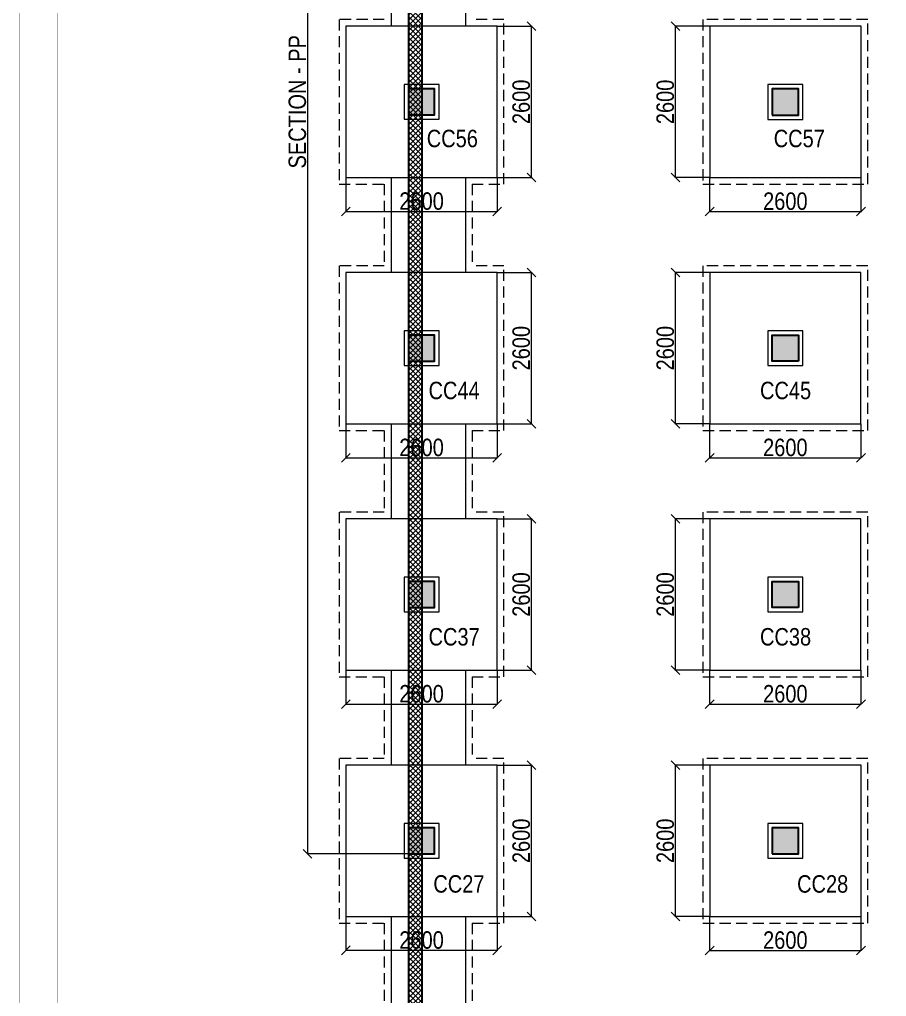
# Model space of a CAD drawing. Header units: millimetres. Extents: x 1112055 to 3390982, y -148532 to 766891.
# Drawn here: x 2860837 to 2875732, y 337949 to 354733 of the extents above; entities that cross this region are included whole.
import ezdxf

# ---------------------------------------------------------------- set-up
doc = ezdxf.new("R2010")
doc.units = ezdxf.units.MM
doc.header["$PDMODE"] = 35
doc.header["$PDSIZE"] = -25
doc.linetypes.add('Hidden', pattern=[9.525, 6.35, -3.175])
for name, color, linetype, lineweight in [('B COL. NO.', 3, 'Continuous', 20), ('B FINAL COLUMN', 1, 'Continuous', 30), ('B FOOTING', 49, 'Continuous', 20), ('B FOOTING DIM', 234, 'Continuous', 9), ('B HATCH', 250, 'Continuous', 0), ('B P.C.C', 251, 'Continuous', 0), ('B TITLE BLOCK', 250, 'Continuous', 0)]:
    doc.layers.add(name, color=color, linetype=linetype, lineweight=lineweight)
doc.layers.add('B Pedestal', color=7, linetype='Continuous', lineweight=9, true_color=0x5c8948)
doc.layers.add('B-COL HT', color=7, linetype='Continuous', lineweight=0, true_color=0x4e4f45)
doc.styles.add('SWINC', font='swissc.ttf')
doc.dimstyles.new('BHOOMI', dxfattribs={"dimtxt": 230, "dimasz": 150, "dimexe": 10, "dimexo": 0, "dimgap": 25, "dimtad": 1, "dimdec": 0, "dimzin": 0, "dimdsep": 46, "dimtxsty": 'SWINC', "dimblk": 'OBLIQUE', "dimcen": 0.09, "dimclrd": 250, "dimclre": 250, "dimclrt": 256, "dimaunit": 1, "dimadec": 3, "dimazin": 0, "dimtfac": 1, "dimtdec": 0, "dimtofl": 0, "dimtmove": 1, "dimatfit": 3, "dimfxl": 100, "dimtolj": 1, "dimtzin": 0, "dimlwd": 9, "dimlwe": 5, "dimarcsym": 0})

# ---------------------------------------------------------------- blocks, each defined once
blk = doc.blocks.new('_Oblique')
at = {"color": 0, "linetype": 'ByBlock', "lineweight": -2}
blk.add_line((-0.5, -0.5), (0.5, 0.5), dxfattribs=at)
blk = doc.blocks.new('*D5072')
at = {"layer": 'B FOOTING DIM', "color": 250, "lineweight": 5, "ltscale": 0.5, "transparency": 16777216}
for p, q in [((2866444, 339323), (2866444, 338732)), ((2869044, 339323), (2869044, 338732)), ((2866444, 338742), (2869044, 338742))]:
    blk.add_line(p, q, dxfattribs=at)
at = {"layer": 'Defpoints', "color": 0, "transparency": 16777216}
for p in [(2866444, 339323), (2869044, 339323), (2869044, 338742)]:
    blk.add_point(p, dxfattribs=at)
at = {"layer": 'B FOOTING DIM', "color": 250, "lineweight": 5, "transparency": 16777216, "xscale": 150, "yscale": 150, "zscale": 150, "rotation": 180}
blk.add_blockref('_Oblique', (2866444, 338742), dxfattribs=at)
at = {"layer": 'B FOOTING DIM', "color": 250, "lineweight": 5, "transparency": 16777216, "xscale": 150, "yscale": 150, "zscale": 150}
blk.add_blockref('_Oblique', (2869044, 338742), dxfattribs=at)
at = {"layer": 'B FOOTING DIM', "transparency": 16777216, "insert": (2867744, 338917), "char_height": 300, "attachment_point": 5, "style": 'SWINC'}
blk.add_mtext('\\A1;2600', dxfattribs=at)
blk = doc.blocks.new('*D5073')
at = {"layer": 'B FOOTING DIM', "color": 250, "lineweight": 5, "ltscale": 0.5, "transparency": 16777216}
for p, q in [((2869044, 341923), (2869642, 341923)), ((2869632, 339323), (2869632, 341923)), ((2869044, 339323), (2869642, 339323))]:
    blk.add_line(p, q, dxfattribs=at)
at = {"layer": 'Defpoints', "color": 0, "transparency": 16777216}
for p in [(2869044, 341923), (2869632, 341923), (2869044, 339323)]:
    blk.add_point(p, dxfattribs=at)
at = {"layer": 'B FOOTING DIM', "color": 250, "lineweight": 5, "transparency": 16777216, "xscale": 150, "yscale": 150, "zscale": 150}
for p, rotation in [((2869632, 341923), 90), ((2869632, 339323), 270)]:
    blk.add_blockref('_Oblique', p, dxfattribs=dict(at, rotation=rotation))
at = {"layer": 'B FOOTING DIM', "transparency": 16777216, "insert": (2869457, 340623), "char_height": 300, "attachment_point": 5, "rotation": 90, "style": 'SWINC'}
blk.add_mtext('\\A1;2600', dxfattribs=at)
blk = doc.blocks.new('*D5153')
at = {"layer": 'B FOOTING DIM', "color": 250, "lineweight": 5, "ltscale": 0.5, "transparency": 16777216}
for p, q in [((2872694, 339323), (2872694, 338731)), ((2875294, 339323), (2875294, 338731)), ((2872694, 338741), (2875294, 338741))]:
    blk.add_line(p, q, dxfattribs=at)
at = {"layer": 'Defpoints', "color": 0, "transparency": 16777216}
for p in [(2872694, 339323), (2875294, 339323), (2875294, 338741)]:
    blk.add_point(p, dxfattribs=at)
at = {"layer": 'B FOOTING DIM', "color": 250, "lineweight": 5, "transparency": 16777216, "xscale": 150, "yscale": 150, "zscale": 150, "rotation": 180}
blk.add_blockref('_Oblique', (2872694, 338741), dxfattribs=at)
at = {"layer": 'B FOOTING DIM', "color": 250, "lineweight": 5, "transparency": 16777216, "xscale": 150, "yscale": 150, "zscale": 150}
blk.add_blockref('_Oblique', (2875294, 338741), dxfattribs=at)
at = {"layer": 'B FOOTING DIM', "transparency": 16777216, "insert": (2873994, 338916), "char_height": 300, "attachment_point": 5, "style": 'SWINC'}
blk.add_mtext('\\A1;2600', dxfattribs=at)
blk = doc.blocks.new('*D5154')
at = {"layer": 'B FOOTING DIM', "color": 250, "lineweight": 5, "ltscale": 0.5, "transparency": 16777216}
for p, q in [((2872694, 341923), (2872097, 341923)), ((2872107, 339323), (2872107, 341923)), ((2872694, 339323), (2872097, 339323))]:
    blk.add_line(p, q, dxfattribs=at)
at = {"layer": 'Defpoints', "color": 0, "transparency": 16777216}
for p in [(2872107, 341923), (2872694, 341923), (2872694, 339323)]:
    blk.add_point(p, dxfattribs=at)
at = {"layer": 'B FOOTING DIM', "color": 250, "lineweight": 5, "transparency": 16777216, "xscale": 150, "yscale": 150, "zscale": 150}
for p, rotation in [((2872107, 341923), 90), ((2872107, 339323), 270)]:
    blk.add_blockref('_Oblique', p, dxfattribs=dict(at, rotation=rotation))
at = {"layer": 'B FOOTING DIM', "transparency": 16777216, "insert": (2871932, 340623), "char_height": 300, "attachment_point": 5, "rotation": 90, "style": 'SWINC'}
blk.add_mtext('\\A1;2600', dxfattribs=at)
blk = doc.blocks.new('*D5155')
at = {"layer": 'B FOOTING DIM', "color": 250, "lineweight": 5, "ltscale": 0.5, "transparency": 16777216}
for p, q in [((2866444, 343555), (2866444, 342963)), ((2869044, 343555), (2869044, 342963)), ((2866444, 342973), (2869044, 342973))]:
    blk.add_line(p, q, dxfattribs=at)
at = {"layer": 'Defpoints', "color": 0, "transparency": 16777216}
for p in [(2866444, 343555), (2869044, 343555), (2869044, 342973)]:
    blk.add_point(p, dxfattribs=at)
at = {"layer": 'B FOOTING DIM', "color": 250, "lineweight": 5, "transparency": 16777216, "xscale": 150, "yscale": 150, "zscale": 150, "rotation": 180}
blk.add_blockref('_Oblique', (2866444, 342973), dxfattribs=at)
at = {"layer": 'B FOOTING DIM', "color": 250, "lineweight": 5, "transparency": 16777216, "xscale": 150, "yscale": 150, "zscale": 150}
blk.add_blockref('_Oblique', (2869044, 342973), dxfattribs=at)
at = {"layer": 'B FOOTING DIM', "transparency": 16777216, "insert": (2867744, 343148), "char_height": 300, "attachment_point": 5, "style": 'SWINC'}
blk.add_mtext('\\A1;2600', dxfattribs=at)
blk = doc.blocks.new('*D5156')
at = {"layer": 'B FOOTING DIM', "color": 250, "lineweight": 5, "ltscale": 0.5, "transparency": 16777216}
for p, q in [((2869044, 346155), (2869642, 346155)), ((2869632, 343555), (2869632, 346155)), ((2869044, 343555), (2869642, 343555))]:
    blk.add_line(p, q, dxfattribs=at)
at = {"layer": 'Defpoints', "color": 0, "transparency": 16777216}
for p in [(2869044, 346155), (2869632, 346155), (2869044, 343555)]:
    blk.add_point(p, dxfattribs=at)
at = {"layer": 'B FOOTING DIM', "color": 250, "lineweight": 5, "transparency": 16777216, "xscale": 150, "yscale": 150, "zscale": 150}
for p, rotation in [((2869632, 346155), 90), ((2869632, 343555), 270)]:
    blk.add_blockref('_Oblique', p, dxfattribs=dict(at, rotation=rotation))
at = {"layer": 'B FOOTING DIM', "transparency": 16777216, "insert": (2869457, 344855), "char_height": 300, "attachment_point": 5, "rotation": 90, "style": 'SWINC'}
blk.add_mtext('\\A1;2600', dxfattribs=at)
blk = doc.blocks.new('*D5157')
at = {"layer": 'B FOOTING DIM', "color": 250, "lineweight": 5, "ltscale": 0.5, "transparency": 16777216}
for p, q in [((2872694, 343555), (2872694, 342963)), ((2875294, 343555), (2875294, 342963)), ((2872694, 342973), (2875294, 342973))]:
    blk.add_line(p, q, dxfattribs=at)
at = {"layer": 'Defpoints', "color": 0, "transparency": 16777216}
for p in [(2872694, 343555), (2875294, 343555), (2875294, 342973)]:
    blk.add_point(p, dxfattribs=at)
at = {"layer": 'B FOOTING DIM', "color": 250, "lineweight": 5, "transparency": 16777216, "xscale": 150, "yscale": 150, "zscale": 150, "rotation": 180}
blk.add_blockref('_Oblique', (2872694, 342973), dxfattribs=at)
at = {"layer": 'B FOOTING DIM', "color": 250, "lineweight": 5, "transparency": 16777216, "xscale": 150, "yscale": 150, "zscale": 150}
blk.add_blockref('_Oblique', (2875294, 342973), dxfattribs=at)
at = {"layer": 'B FOOTING DIM', "transparency": 16777216, "insert": (2873994, 343148), "char_height": 300, "attachment_point": 5, "style": 'SWINC'}
blk.add_mtext('\\A1;2600', dxfattribs=at)
blk = doc.blocks.new('*D5158')
at = {"layer": 'B FOOTING DIM', "color": 250, "lineweight": 5, "ltscale": 0.5, "transparency": 16777216}
for p, q in [((2872694, 346155), (2872097, 346155)), ((2872107, 343555), (2872107, 346155)), ((2872694, 343555), (2872097, 343555))]:
    blk.add_line(p, q, dxfattribs=at)
at = {"layer": 'Defpoints', "color": 0, "transparency": 16777216}
for p in [(2872107, 346155), (2872694, 346155), (2872694, 343555)]:
    blk.add_point(p, dxfattribs=at)
at = {"layer": 'B FOOTING DIM', "color": 250, "lineweight": 5, "transparency": 16777216, "xscale": 150, "yscale": 150, "zscale": 150}
for p, rotation in [((2872107, 346155), 90), ((2872107, 343555), 270)]:
    blk.add_blockref('_Oblique', p, dxfattribs=dict(at, rotation=rotation))
at = {"layer": 'B FOOTING DIM', "transparency": 16777216, "insert": (2871932, 344855), "char_height": 300, "attachment_point": 5, "rotation": 90, "style": 'SWINC'}
blk.add_mtext('\\A1;2600', dxfattribs=at)
blk = doc.blocks.new('*D5159')
at = {"layer": 'B FOOTING DIM', "color": 250, "lineweight": 5, "ltscale": 0.5, "transparency": 16777216}
for p, q in [((2866444, 347787), (2866444, 347195)), ((2869044, 347787), (2869044, 347195)), ((2866444, 347205), (2869044, 347205))]:
    blk.add_line(p, q, dxfattribs=at)
at = {"layer": 'Defpoints', "color": 0, "transparency": 16777216}
for p in [(2866444, 347787), (2869044, 347787), (2869044, 347205)]:
    blk.add_point(p, dxfattribs=at)
at = {"layer": 'B FOOTING DIM', "color": 250, "lineweight": 5, "transparency": 16777216, "xscale": 150, "yscale": 150, "zscale": 150, "rotation": 180}
blk.add_blockref('_Oblique', (2866444, 347205), dxfattribs=at)
at = {"layer": 'B FOOTING DIM', "color": 250, "lineweight": 5, "transparency": 16777216, "xscale": 150, "yscale": 150, "zscale": 150}
blk.add_blockref('_Oblique', (2869044, 347205), dxfattribs=at)
at = {"layer": 'B FOOTING DIM', "transparency": 16777216, "insert": (2867744, 347380), "char_height": 300, "attachment_point": 5, "style": 'SWINC'}
blk.add_mtext('\\A1;2600', dxfattribs=at)
blk = doc.blocks.new('*D5160')
at = {"layer": 'B FOOTING DIM', "color": 250, "lineweight": 5, "ltscale": 0.5, "transparency": 16777216}
for p, q in [((2869044, 350387), (2869642, 350387)), ((2869632, 347787), (2869632, 350387)), ((2869044, 347787), (2869642, 347787))]:
    blk.add_line(p, q, dxfattribs=at)
at = {"layer": 'Defpoints', "color": 0, "transparency": 16777216}
for p in [(2869044, 350387), (2869632, 350387), (2869044, 347787)]:
    blk.add_point(p, dxfattribs=at)
at = {"layer": 'B FOOTING DIM', "color": 250, "lineweight": 5, "transparency": 16777216, "xscale": 150, "yscale": 150, "zscale": 150}
for p, rotation in [((2869632, 350387), 90), ((2869632, 347787), 270)]:
    blk.add_blockref('_Oblique', p, dxfattribs=dict(at, rotation=rotation))
at = {"layer": 'B FOOTING DIM', "transparency": 16777216, "insert": (2869457, 349087), "char_height": 300, "attachment_point": 5, "rotation": 90, "style": 'SWINC'}
blk.add_mtext('\\A1;2600', dxfattribs=at)
blk = doc.blocks.new('*D5161')
at = {"layer": 'B FOOTING DIM', "color": 250, "lineweight": 5, "ltscale": 0.5, "transparency": 16777216}
for p, q in [((2872694, 347787), (2872694, 347195)), ((2875294, 347787), (2875294, 347195)), ((2872694, 347205), (2875294, 347205))]:
    blk.add_line(p, q, dxfattribs=at)
at = {"layer": 'Defpoints', "color": 0, "transparency": 16777216}
for p in [(2872694, 347787), (2875294, 347787), (2875294, 347205)]:
    blk.add_point(p, dxfattribs=at)
at = {"layer": 'B FOOTING DIM', "color": 250, "lineweight": 5, "transparency": 16777216, "xscale": 150, "yscale": 150, "zscale": 150, "rotation": 180}
blk.add_blockref('_Oblique', (2872694, 347205), dxfattribs=at)
at = {"layer": 'B FOOTING DIM', "color": 250, "lineweight": 5, "transparency": 16777216, "xscale": 150, "yscale": 150, "zscale": 150}
blk.add_blockref('_Oblique', (2875294, 347205), dxfattribs=at)
at = {"layer": 'B FOOTING DIM', "transparency": 16777216, "insert": (2873994, 347380), "char_height": 300, "attachment_point": 5, "style": 'SWINC'}
blk.add_mtext('\\A1;2600', dxfattribs=at)
blk = doc.blocks.new('*D5162')
at = {"layer": 'B FOOTING DIM', "color": 250, "lineweight": 5, "ltscale": 0.5, "transparency": 16777216}
for p, q in [((2872694, 350387), (2872097, 350387)), ((2872107, 347787), (2872107, 350387)), ((2872694, 347787), (2872097, 347787))]:
    blk.add_line(p, q, dxfattribs=at)
at = {"layer": 'Defpoints', "color": 0, "transparency": 16777216}
for p in [(2872107, 350387), (2872694, 350387), (2872694, 347787)]:
    blk.add_point(p, dxfattribs=at)
at = {"layer": 'B FOOTING DIM', "color": 250, "lineweight": 5, "transparency": 16777216, "xscale": 150, "yscale": 150, "zscale": 150}
for p, rotation in [((2872107, 350387), 90), ((2872107, 347787), 270)]:
    blk.add_blockref('_Oblique', p, dxfattribs=dict(at, rotation=rotation))
at = {"layer": 'B FOOTING DIM', "transparency": 16777216, "insert": (2871932, 349087), "char_height": 300, "attachment_point": 5, "rotation": 90, "style": 'SWINC'}
blk.add_mtext('\\A1;2600', dxfattribs=at)
blk = doc.blocks.new('*D5163')
at = {"layer": 'B FOOTING DIM', "color": 250, "lineweight": 5, "ltscale": 0.5, "transparency": 16777216}
for p, q in [((2866444, 352019), (2866444, 351427)), ((2869044, 352019), (2869044, 351427)), ((2866444, 351437), (2869044, 351437))]:
    blk.add_line(p, q, dxfattribs=at)
at = {"layer": 'Defpoints', "color": 0, "transparency": 16777216}
for p in [(2866444, 352019), (2869044, 352019), (2869044, 351437)]:
    blk.add_point(p, dxfattribs=at)
at = {"layer": 'B FOOTING DIM', "color": 250, "lineweight": 5, "transparency": 16777216, "xscale": 150, "yscale": 150, "zscale": 150, "rotation": 180}
blk.add_blockref('_Oblique', (2866444, 351437), dxfattribs=at)
at = {"layer": 'B FOOTING DIM', "color": 250, "lineweight": 5, "transparency": 16777216, "xscale": 150, "yscale": 150, "zscale": 150}
blk.add_blockref('_Oblique', (2869044, 351437), dxfattribs=at)
at = {"layer": 'B FOOTING DIM', "transparency": 16777216, "insert": (2867744, 351612), "char_height": 300, "attachment_point": 5, "style": 'SWINC'}
blk.add_mtext('\\A1;2600', dxfattribs=at)
blk = doc.blocks.new('*D5164')
at = {"layer": 'B FOOTING DIM', "color": 250, "lineweight": 5, "ltscale": 0.5, "transparency": 16777216}
for p, q in [((2869044, 354619), (2869642, 354619)), ((2869632, 352019), (2869632, 354619)), ((2869044, 352019), (2869642, 352019))]:
    blk.add_line(p, q, dxfattribs=at)
at = {"layer": 'Defpoints', "color": 0, "transparency": 16777216}
for p in [(2869044, 354619), (2869632, 354619), (2869044, 352019)]:
    blk.add_point(p, dxfattribs=at)
at = {"layer": 'B FOOTING DIM', "color": 250, "lineweight": 5, "transparency": 16777216, "xscale": 150, "yscale": 150, "zscale": 150}
for p, rotation in [((2869632, 354619), 90), ((2869632, 352019), 270)]:
    blk.add_blockref('_Oblique', p, dxfattribs=dict(at, rotation=rotation))
at = {"layer": 'B FOOTING DIM', "transparency": 16777216, "insert": (2869457, 353319), "char_height": 300, "attachment_point": 5, "rotation": 90, "style": 'SWINC'}
blk.add_mtext('\\A1;2600', dxfattribs=at)
blk = doc.blocks.new('*D5165')
at = {"layer": 'B FOOTING DIM', "color": 250, "lineweight": 5, "ltscale": 0.5, "transparency": 16777216}
for p, q in [((2872694, 352018), (2872694, 351426)), ((2875294, 352018), (2875294, 351426)), ((2872694, 351436), (2875294, 351436))]:
    blk.add_line(p, q, dxfattribs=at)
at = {"layer": 'Defpoints', "color": 0, "transparency": 16777216}
for p in [(2872694, 352018), (2875294, 352018), (2875294, 351436)]:
    blk.add_point(p, dxfattribs=at)
at = {"layer": 'B FOOTING DIM', "color": 250, "lineweight": 5, "transparency": 16777216, "xscale": 150, "yscale": 150, "zscale": 150, "rotation": 180}
blk.add_blockref('_Oblique', (2872694, 351436), dxfattribs=at)
at = {"layer": 'B FOOTING DIM', "color": 250, "lineweight": 5, "transparency": 16777216, "xscale": 150, "yscale": 150, "zscale": 150}
blk.add_blockref('_Oblique', (2875294, 351436), dxfattribs=at)
at = {"layer": 'B FOOTING DIM', "transparency": 16777216, "insert": (2873994, 351611), "char_height": 300, "attachment_point": 5, "style": 'SWINC'}
blk.add_mtext('\\A1;2600', dxfattribs=at)
blk = doc.blocks.new('*D5166')
at = {"layer": 'B FOOTING DIM', "color": 250, "lineweight": 5, "ltscale": 0.5, "transparency": 16777216}
for p, q in [((2872694, 354618), (2872097, 354618)), ((2872107, 352018), (2872107, 354618)), ((2872694, 352018), (2872097, 352018))]:
    blk.add_line(p, q, dxfattribs=at)
at = {"layer": 'Defpoints', "color": 0, "transparency": 16777216}
for p in [(2872107, 354618), (2872694, 354618), (2872694, 352018)]:
    blk.add_point(p, dxfattribs=at)
at = {"layer": 'B FOOTING DIM', "color": 250, "lineweight": 5, "transparency": 16777216, "xscale": 150, "yscale": 150, "zscale": 150}
for p, rotation in [((2872107, 354618), 90), ((2872107, 352018), 270)]:
    blk.add_blockref('_Oblique', p, dxfattribs=dict(at, rotation=rotation))
at = {"layer": 'B FOOTING DIM', "transparency": 16777216, "insert": (2871932, 353318), "char_height": 300, "attachment_point": 5, "rotation": 90, "style": 'SWINC'}
blk.add_mtext('\\A1;2600', dxfattribs=at)
blk = doc.blocks.new('*D5175')
at = {"layer": 'B FOOTING DIM', "color": 3, "lineweight": 5, "ltscale": 0.5, "transparency": 16777216}
for p, q in [((2867519, 366243), (2865776, 366243)), ((2865786, 366243), (2865786, 340398)), ((2867519, 340398), (2865776, 340398))]:
    blk.add_line(p, q, dxfattribs=at)
at = {"layer": 'Defpoints', "color": 0, "transparency": 16777216}
for p in [(2867519, 366243), (2865786, 340398), (2867519, 340398)]:
    blk.add_point(p, dxfattribs=at)
at = {"layer": 'B FOOTING DIM', "color": 3, "lineweight": 5, "transparency": 16777216, "xscale": 150, "yscale": 150, "zscale": 150}
for p, rotation in [((2865786, 366243), 90), ((2865786, 340398), 270)]:
    blk.add_blockref('_Oblique', p, dxfattribs=dict(at, rotation=rotation))
at = {"layer": 'B FOOTING DIM', "transparency": 16777216, "insert": (2865611, 353320), "char_height": 300, "attachment_point": 5, "rotation": 90, "style": 'SWINC'}
blk.add_mtext('\\A1;{\\C3;SECTION - PP}', dxfattribs=at)

msp = doc.modelspace()

# ---------------------------------------------------------------- hatches: boundary and pattern name
at = {"layer": 'B HATCH', "lineweight": 0}
h = msp.add_hatch(dxfattribs=at)
h.set_pattern_fill('ANSI37', color=250, scale=20, style=0)
h.set_pattern_definition([(45, (1154208.626, -149308.41), (-44.9012806, 44.9012806), []), (135, (1154208.626, -149308.41), (-44.9012806, -44.9012806), [])])
h.paths.add_polyline_path([(2930839.2, 369281.5), (2930839.2, 372824.4), (2923664.2, 372698.5), (2923664.2, 369281.7)], flags=16)
h.paths.add_polyline_path([(2904975.2, 369828.2), (2909924.2, 369828.2), (2909924.2, 372457.1), (2904975.2, 372370.2)], flags=16)
h.paths.add_polyline_path([(2911814.2, 372490.5), (2912264.2, 372498.4), (2912264.2, 369281.2), (2911814.2, 369281.2)], flags=16)
h.paths.add_polyline_path([(2867749.2, 369013), (2867749.2, 260347.4), (2918209.2, 260347.4), (2918209.2, 300147.4), (2930839.2, 300147.4), (2930839.2, 369051.5), (2911800.8, 369052), (2911800.8, 366392.4), (2911584.2, 366392.4), (2911584.2, 372486.5), (2910154.2, 372461.4), (2910154.2, 366392.4), (2909924.2, 366392.4), (2909924.2, 369598.2), (2900473.2, 369598.2), (2900473.2, 369013)], flags=16)
h.paths.add_polyline_path([(2923438.8, 372694.5), (2923438.8, 369281.7), (2916009.2, 369281.9), (2916009.2, 372564.1)], flags=16)
h.paths.add_polyline_path([(2912494.2, 369282), (2912494.2, 372502.4), (2915779.2, 372560.1), (2915779.2, 369281.9)], flags=16)
h.paths.add_polyline_path([(2900243.2, 369243), (2867519.2, 369243), (2867519.2, 260117.4), (2918439.2, 260117.4), (2918439.2, 299917.4), (2931069.2, 299917.4), (2931069.2, 373058.5), (2904745.2, 372596.5), (2904745.2, 369828.2), (2900243.2, 369828.2)])
at = {"layer": 'B-COL HT', "lineweight": 0}
h = msp.add_hatch(color=250, dxfattribs=at)
h.dxf.hatch_style = 1
h.paths.add_polyline_path([(2867519.2, 353093.6), (2867969.2, 353093.6), (2867969.2, 353543.6), (2867519.2, 353543.6)])
h = msp.add_hatch(color=250, dxfattribs=at)
h.dxf.hatch_style = 1
h.paths.add_polyline_path([(2873769.2, 353092.5), (2874219.2, 353092.5), (2874219.2, 353542.5), (2873769.2, 353542.5)])
h = msp.add_hatch(color=250, dxfattribs=at)
h.dxf.hatch_style = 1
h.paths.add_polyline_path([(2867519.2, 348861.7), (2867969.2, 348861.7), (2867969.2, 349311.7), (2867519.2, 349311.7)])
h = msp.add_hatch(color=250, dxfattribs=at)
h.dxf.hatch_style = 1
h.paths.add_polyline_path([(2874219.1, 348861.7), (2873769.1, 348861.7), (2873769.1, 349311.7), (2874219.1, 349311.7)])
h = msp.add_hatch(color=250, dxfattribs=at)
h.dxf.hatch_style = 1
h.paths.add_polyline_path([(2867519.2, 344629.9), (2867969.2, 344629.9), (2867969.2, 345079.9), (2867519.2, 345079.9)])
h = msp.add_hatch(color=250, dxfattribs=at)
h.dxf.hatch_style = 1
h.paths.add_polyline_path([(2874219.1, 344629.9), (2873769.1, 344629.9), (2873769.1, 345079.9), (2874219.1, 345079.9)])
h = msp.add_hatch(color=250, dxfattribs=at)
h.dxf.hatch_style = 1
h.paths.add_polyline_path([(2867519.2, 340398.1), (2867969.2, 340398.1), (2867969.2, 340848.1), (2867519.2, 340848.1)])
h = msp.add_hatch(color=250, dxfattribs=at)
h.dxf.hatch_style = 1
h.paths.add_polyline_path([(2873769.2, 340397.5), (2874219.2, 340397.5), (2874219.2, 340847.5), (2873769.2, 340847.5)])

# ---------------------------------------------------------------- linework, layer by layer
at = {"layer": 'B FINAL COLUMN', "color": 16, "lineweight": 30}
msp.add_lwpolyline([(2900243.2, 369243), (2867519.2, 369243), (2867519.2, 260117.4), (2918439.2, 260117.4), (2918439.2, 299917.4), (2931069.2, 299917.4), (2931069.2, 373058.5), (2904745.2, 372596.5), (2904745.2, 369828.2), (2900243.2, 369828.2), (2900243.2, 369243)], dxfattribs=at)
msp.add_lwpolyline([(2867749.2, 260347.4), (2918209.2, 260347.4), (2918209.2, 300147.4), (2930839.2, 300147.4), (2930839.2, 369051.5), (2911800.8, 369052), (2911800.8, 366392.4), (2911584.2, 366392.4), (2911584.2, 372486.5), (2910154.2, 372461.4), (2910154.2, 366392.4), (2909924.2, 366392.4), (2909924.2, 369598.2), (2900473.2, 369598.2), (2900473.2, 369013), (2867749.2, 369013)], close=True, dxfattribs=at)
at = {"layer": 'B FINAL COLUMN', "color": 4}
for points in [[(2867519.2, 353093.6), (2867969.2, 353093.6), (2867969.2, 353543.6), (2867519.2, 353543.6)], [(2873769.2, 353092.5), (2874219.2, 353092.5), (2874219.2, 353542.5), (2873769.2, 353542.5)], [(2867519.2, 348861.7), (2867969.2, 348861.7), (2867969.2, 349311.7), (2867519.2, 349311.7)], [(2874219.1, 348861.7), (2873769.1, 348861.7), (2873769.1, 349311.7), (2874219.1, 349311.7)], [(2867519.2, 344629.9), (2867969.2, 344629.9), (2867969.2, 345079.9), (2867519.2, 345079.9)], [(2874219.1, 344629.9), (2873769.1, 344629.9), (2873769.1, 345079.9), (2874219.1, 345079.9)], [(2867519.2, 340398.1), (2867969.2, 340398.1), (2867969.2, 340848.1), (2867519.2, 340848.1)], [(2873769.2, 340397.5), (2874219.2, 340397.5), (2874219.2, 340847.5), (2873769.2, 340847.5)]]:
    msp.add_lwpolyline(points, close=True, dxfattribs=at)
at = {"layer": 'B FOOTING'}
for points in [[(2867219.2, 358867.6), (2867219.2, 354618.6)], [(2868499.2, 358867.6), (2868499.2, 354618.6)], [(2867219.2, 352018.6), (2867219.2, 350386.7)], [(2868499.2, 352018.6), (2868499.2, 350386.7)], [(2867219.2, 347786.7), (2867219.2, 346154.9)], [(2868499.2, 347786.7), (2868499.2, 346154.9)], [(2867219.2, 343554.9), (2867219.2, 341923.1)], [(2868499.2, 343554.9), (2868499.2, 341923.1)], [(2867219.2, 339323.1), (2867219.2, 336492.4)], [(2868499.2, 339323.1), (2868499.2, 336492.4)]]:
    msp.add_lwpolyline(points, dxfattribs=at)
for points in [[(2866444.2, 352018.6), (2869044.2, 352018.6), (2869044.2, 354618.6), (2866444.2, 354618.6)], [(2872694.2, 352017.5), (2875294.2, 352017.5), (2875294.2, 354617.5), (2872694.2, 354617.5)], [(2866444.2, 347786.7), (2869044.2, 347786.7), (2869044.2, 350386.7), (2866444.2, 350386.7)], [(2872694.1, 347786.7), (2875294.1, 347786.7), (2875294.1, 350386.7), (2872694.1, 350386.7)], [(2866444.2, 343554.9), (2869044.2, 343554.9), (2869044.2, 346154.9), (2866444.2, 346154.9)], [(2872694.1, 343554.9), (2875294.1, 343554.9), (2875294.1, 346154.9), (2872694.1, 346154.9)], [(2866444.2, 339323.1), (2869044.2, 339323.1), (2869044.2, 341923.1), (2866444.2, 341923.1)], [(2872694.2, 339322.5), (2875294.2, 339322.5), (2875294.2, 341922.5), (2872694.2, 341922.5)]]:
    msp.add_lwpolyline(points, close=True, dxfattribs=at)
at = {"layer": 'B P.C.C', "color": 250, "linetype": 'Hidden', "lineweight": 0, "ltscale": 30}
for points in [[(2867104.2, 354733.6), (2866329.2, 354733.6), (2866329.2, 351903.6), (2867104.2, 351903.6)], [(2868614.2, 351903.6), (2869159.2, 351903.6), (2869159.2, 354733.6), (2868614.2, 354733.6)], [(2867104.2, 351903.6), (2867104.2, 350501.7)], [(2868614.2, 351903.6), (2868614.2, 350501.7)], [(2867104.2, 350501.7), (2866329.2, 350501.7), (2866329.2, 347671.7), (2867104.2, 347671.7)], [(2868614.2, 347671.7), (2869159.2, 347671.7), (2869159.2, 350501.7), (2868614.2, 350501.7)], [(2867104.2, 347671.7), (2867104.2, 346269.9)], [(2868614.2, 347671.7), (2868614.2, 346269.9)], [(2867104.2, 346269.9), (2866329.2, 346269.9), (2866329.2, 343439.9), (2867104.2, 343439.9)], [(2868614.2, 343439.9), (2869159.2, 343439.9), (2869159.2, 346269.9), (2868614.2, 346269.9)], [(2867104.2, 343439.9), (2867104.2, 342038.1)], [(2868614.2, 343439.9), (2868614.2, 342038.1)], [(2867104.2, 342038.1), (2866329.2, 342038.1), (2866329.2, 339208.1), (2867104.2, 339208.1)], [(2868614.2, 339208.1), (2869159.2, 339208.1), (2869159.2, 342038.1), (2868614.2, 342038.1)], [(2867104.2, 339208.1), (2867104.2, 336607.4)], [(2868614.2, 339208.1), (2868614.2, 336607.4)]]:
    msp.add_lwpolyline(points, dxfattribs=at)
for points in [[(2872579.2, 351902.5), (2875409.2, 351902.5), (2875409.2, 354732.5), (2872579.2, 354732.5)], [(2872579.1, 347671.7), (2875409.1, 347671.7), (2875409.1, 350501.7), (2872579.1, 350501.7)], [(2872579.1, 343439.9), (2875409.1, 343439.9), (2875409.1, 346269.9), (2872579.1, 346269.9)], [(2872579.2, 339207.5), (2875409.2, 339207.5), (2875409.2, 342037.5), (2872579.2, 342037.5)]]:
    msp.add_lwpolyline(points, close=True, dxfattribs=at)
at = {"layer": 'B Pedestal', "color": 87, "lineweight": 9}
for points in [[(2867444.2, 353018.6), (2868044.2, 353018.6), (2868044.2, 353618.6), (2867444.2, 353618.6)], [(2873694.2, 353017.5), (2874294.2, 353017.5), (2874294.2, 353617.5), (2873694.2, 353617.5)], [(2867444.2, 348786.7), (2868044.2, 348786.7), (2868044.2, 349386.7), (2867444.2, 349386.7)], [(2873694.1, 348786.7), (2874294.1, 348786.7), (2874294.1, 349386.7), (2873694.1, 349386.7)], [(2867444.2, 344554.9), (2868044.2, 344554.9), (2868044.2, 345154.9), (2867444.2, 345154.9)], [(2873694.1, 344554.9), (2874294.1, 344554.9), (2874294.1, 345154.9), (2873694.1, 345154.9)], [(2867444.2, 340323.1), (2868044.2, 340323.1), (2868044.2, 340923.1), (2867444.2, 340923.1)], [(2873694.2, 340322.5), (2874294.2, 340322.5), (2874294.2, 340922.5), (2873694.2, 340922.5)]]:
    msp.add_lwpolyline(points, close=True, dxfattribs=at)
at = {"layer": 'B TITLE BLOCK', "color": 1, "const_width": 8.39}
msp.add_lwpolyline([(2860841, 376187.5), (2958389.3, 376187.5), (2958389.3, 208514.6), (2860841, 208514.6)], close=True, dxfattribs=at)
at = {"layer": 'B TITLE BLOCK', "color": 250, "lineweight": 0, "const_width": 8.39}
msp.add_lwpolyline([(2861493.7, 375534.8), (2957736.7, 375534.8), (2957736.7, 209167.3), (2861493.7, 209167.3)], close=True, dxfattribs=at)

# ---------------------------------------------------------------- texts
at = {"layer": 'B COL. NO.', "style": 'SWINC'}
for s, p in [('CC56', (2867833.7, 352539.6)), ('CC57', (2873794.7, 352539.6)), ('CC44', (2867864.5, 348210.2)), ('CC45', (2873559.2, 348210.2)), ('CC37', (2867864.5, 343978.4)), ('CC38', (2873559.2, 343978.4)), ('CC27', (2867946.6, 339732.8)), ('CC28', (2874196.6, 339732.3))]:
    msp.add_text(s, height=300, dxfattribs=at).set_placement(p)

# ---------------------------------------------------------------- dimensions: what is measured, and where the dimension line sits
at = {"layer": 'B FOOTING DIM', "ltscale": 0.5}
dim = msp.add_linear_dim(base=(2865785.7, 340398.1), p1=(2867519.2, 366242.6), p2=(2867519.2, 340398.1), angle=90, text='{\\C3;SECTION - PP}', dimstyle='BHOOMI', override={"dimtxt": 300, "dimclrd": 3, "dimclre": 3, "dimlwd": 5}, dxfattribs=at)
dim.commit()
dim.dimension.update_dxf_attribs({"geometry": '*D5175', "text_midpoint": (2865610.7, 353320.3)})
at = {"layer": 'B FOOTING DIM', "color": 250, "ltscale": 0.5}
for base, p1, p2, picture, middle in [((2869631.7, 354618.6), (2869044.2, 352018.6), (2869044.2, 354618.6), '*D5164', (2869456.7, 353318.6)), ((2872106.7, 354617.5), (2872694.2, 352017.5), (2872694.2, 354617.5), '*D5166', (2871931.7, 353317.5)), ((2869631.7, 350386.7), (2869044.2, 347786.7), (2869044.2, 350386.7), '*D5160', (2869456.7, 349086.7)), ((2872106.7, 350386.7), (2872694.2, 347786.7), (2872694.2, 350386.7), '*D5162', (2871931.7, 349086.7)), ((2869631.7, 346154.9), (2869044.2, 343554.9), (2869044.2, 346154.9), '*D5156', (2869456.7, 344854.9)), ((2872106.7, 346154.9), (2872694.2, 343554.9), (2872694.2, 346154.9), '*D5158', (2871931.7, 344854.9)), ((2869631.6, 341923.1), (2869044.2, 339323.1), (2869044.2, 341923.1), '*D5073', (2869456.6, 340623.1)), ((2872106.7, 341922.5), (2872694.2, 339322.5), (2872694.2, 341922.5), '*D5154', (2871931.7, 340622.5))]:
    dim = msp.add_linear_dim(base=base, p1=p1, p2=p2, angle=90, dimstyle='BHOOMI', override={"dimtxt": 300, "dimlwd": 5}, dxfattribs=at)
    dim.commit()
    dim.dimension.update_dxf_attribs({"geometry": picture, "text_midpoint": middle})
for base, p1, p2, picture, middle in [((2869044.2, 351437.1), (2866444.2, 352018.6), (2869044.2, 352018.6), '*D5163', (2867744.2, 351612.1)), ((2875294.2, 351436), (2872694.2, 352017.5), (2875294.2, 352017.5), '*D5165', (2873994.2, 351611)), ((2869044.2, 347205.2), (2866444.2, 347786.7), (2869044.2, 347786.7), '*D5159', (2867744.2, 347380.2)), ((2875294.1, 347205.2), (2872694.1, 347786.7), (2875294.1, 347786.7), '*D5161', (2873994.1, 347380.2)), ((2869044.2, 342973.4), (2866444.2, 343554.9), (2869044.2, 343554.9), '*D5155', (2867744.2, 343148.4)), ((2875294.1, 342973.4), (2872694.1, 343554.9), (2875294.1, 343554.9), '*D5157', (2873994.1, 343148.4)), ((2869044.2, 338741.5), (2866444.2, 339323.1), (2869044.2, 339323.1), '*D5072', (2867744.2, 338916.5)), ((2875294.2, 338741), (2872694.2, 339322.5), (2875294.2, 339322.5), '*D5153', (2873994.2, 338916))]:
    dim = msp.add_linear_dim(base=base, p1=p1, p2=p2, dimstyle='BHOOMI', override={"dimtxt": 300, "dimlwd": 5}, dxfattribs=at)
    dim.commit()
    dim.dimension.update_dxf_attribs({"geometry": picture, "text_midpoint": middle})

doc.saveas('drawing.dxf')
